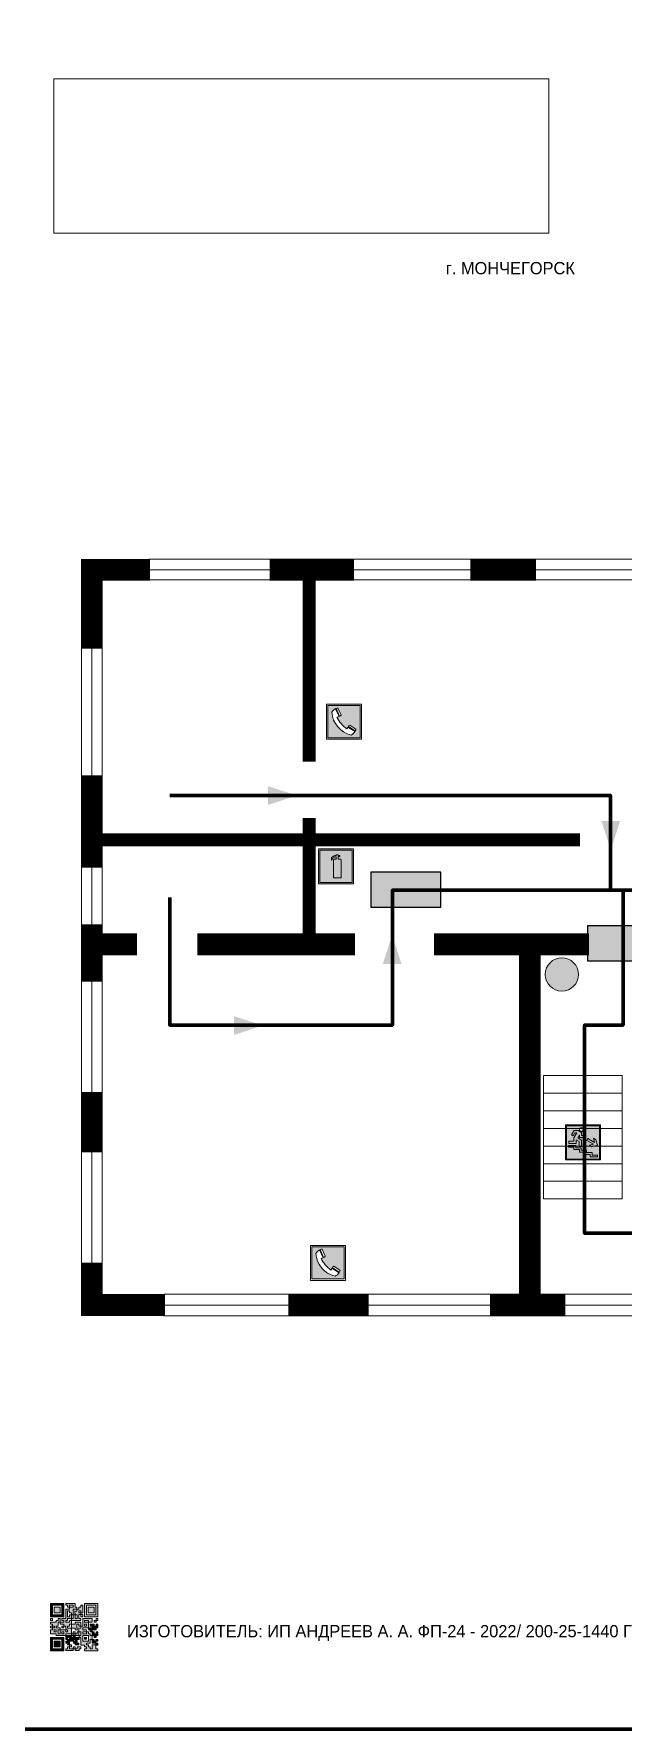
# Model space of a CAD drawing. Header units: millimetres. Extents: x 13810 to 67229, y 12374 to 21950.
# Drawn here: x 29414.8 to 29549.5, y 18689 to 19076.1 of the extents above; entities that cross this region are included whole.
import ezdxf

# ---------------------------------------------------------------- set-up
doc = ezdxf.new("R2010")
doc.units = ezdxf.units.MM
doc.layers.add('План_Штампы', color=7, linetype='Continuous')
doc.styles.add('обычный', font='arial.ttf')
picture_1 = doc.add_image_def('image1.jpg', size_in_pixel=(337, 105))

# ---------------------------------------------------------------- blocks, each defined once
blk = doc.blocks.new('QR')
at = {"lineweight": 0}
h = blk.add_hatch(color=256, dxfattribs=at)
h.dxf.hatch_style = 1
h.paths.add_polyline_path([(9241.16, 2687.38), (9242.01, 2687.38), (9242.01, 2687.83), (9241.59, 2687.83), (9241.59, 2688.68), (9239.45, 2688.68), (9239.45, 2688.25), (9239.86, 2688.25), (9239.86, 2687.83), (9240.29, 2687.83), (9240.29, 2688.25), (9241.16, 2688.25), (9241.16, 2687.83), (9240.29, 2687.83), (9240.29, 2687.38), (9239.45, 2687.38), (9239.45, 2685.22), (9238.57, 2685.22), (9238.57, 2684.8), (9239.02, 2684.8), (9239.02, 2684.37), (9238.13, 2684.37), (9238.13, 2683.92), (9239.02, 2683.92), (9239.02, 2683.5), (9239.44, 2683.5), (9239.44, 2682.64), (9239.87, 2682.64), (9239.87, 2682.18), (9239.44, 2682.18), (9239.44, 2682.64), (9238.13, 2682.64), (9238.13, 2681.76), (9237.71, 2681.76), (9237.71, 2682.64), (9238.13, 2682.64), (9238.13, 2683.07), (9237.27, 2683.07), (9237.27, 2683.51), (9237.71, 2683.51), (9237.71, 2684.37), (9238.13, 2684.37), (9238.13, 2685.22), (9237.71, 2685.22), (9237.71, 2684.8), (9237.28, 2684.8), (9237.28, 2684.38), (9235.98, 2684.38), (9235.98, 2683.92), (9236.4, 2683.92), (9236.4, 2683.49), (9236.84, 2683.49), (9236.84, 2683.07), (9236.4, 2683.07), (9236.4, 2682.64), (9235.98, 2682.64), (9235.98, 2681.76), (9237.29, 2681.76), (9237.29, 2681.33), (9239.43, 2681.33), (9239.43, 2681.76), (9240.74, 2681.76), (9240.74, 2683.05), (9239.87, 2683.05), (9239.87, 2683.5), (9240.29, 2683.5), (9240.29, 2683.91), (9240.74, 2683.91), (9240.74, 2684.81), (9240.29, 2684.81), (9240.29, 2684.79), (9240.29, 2684.37), (9239.45, 2684.37), (9239.45, 2684.8), (9239.87, 2684.8), (9239.87, 2685.21), (9240.74, 2685.21), (9240.74, 2686.1), (9240.29, 2686.1), (9240.29, 2685.64), (9239.86, 2685.64), (9239.86, 2686.95), (9240.29, 2686.95), (9240.29, 2686.52), (9240.74, 2686.52), (9240.74, 2686.1), (9241.16, 2686.1), (9241.16, 2686.53), (9241.59, 2686.53), (9241.59, 2686.1), (9242.02, 2686.1), (9242.02, 2685.21), (9241.59, 2685.21), (9241.59, 2686.1), (9241.16, 2686.1), (9241.16, 2685.21), (9240.74, 2685.21), (9240.74, 2684.81), (9242.89, 2684.81), (9242.89, 2685.22), (9242.47, 2685.22), (9242.47, 2686.11), (9242.89, 2686.11), (9242.89, 2686.52), (9242.46, 2686.52), (9242.46, 2686.95), (9242.89, 2686.95), (9242.89, 2686.52), (9243.32, 2686.52), (9243.32, 2688.26), (9242.9, 2688.26), (9242.9, 2687.83), (9242.47, 2687.83), (9242.47, 2687.38), (9242.01, 2687.38), (9242.01, 2686.94), (9241.16, 2686.94)])
h.paths.add_polyline_path([(9239.02, 2682.18), (9239.02, 2681.76), (9238.54, 2681.76), (9238.54, 2682.18)], flags=16)
h.paths.add_polyline_path([(9237.27, 2682.65), (9237.27, 2682.19), (9236.83, 2682.19), (9236.83, 2682.65)], flags=16)
h = blk.add_hatch(color=256, dxfattribs=at)
h.dxf.hatch_style = 1
h.paths.add_polyline_path([(9238.15, 2687.83), (9236.83, 2687.83), (9236.83, 2686.52), (9238.15, 2686.52)], flags=0)
h.paths.add_polyline_path([(9239.01, 2685.65), (9239.01, 2688.68), (9235.98, 2688.68), (9235.98, 2685.65)])
h.paths.add_polyline_path([(9236.41, 2686.1), (9236.41, 2688.26), (9238.56, 2688.26), (9238.56, 2686.1)], flags=16)
h.paths.add_polyline_path([(9236.83, 2686.52), (9236.83, 2687.83), (9238.15, 2687.83), (9238.15, 2686.52)], flags=0)
h = blk.add_hatch(color=256, dxfattribs=at)
h.dxf.hatch_style = 1
h.paths.add_polyline_path([(9238.15, 2686.52), (9238.15, 2687.83), (9236.83, 2687.83), (9236.83, 2686.52)])
h.paths.add_polyline_path([(9245.91, 2686.52), (9245.91, 2687.83), (9244.59, 2687.83), (9244.59, 2686.52)], flags=0)
h.paths.add_polyline_path([(9246.77, 2685.65), (9246.77, 2688.68), (9243.74, 2688.68), (9243.74, 2685.65)])
h.paths.add_polyline_path([(9244.17, 2686.1), (9244.17, 2688.26), (9246.32, 2688.26), (9246.32, 2686.1)], flags=16)
h.paths.add_polyline_path([(9244.59, 2686.52), (9244.59, 2687.83), (9245.91, 2687.83), (9245.91, 2686.52)], flags=0)
h = blk.add_hatch(color=256, dxfattribs=at)
h.dxf.hatch_style = 1
h.paths.add_polyline_path([(9240.75, 2681.76), (9240.75, 2681.35), (9241.17, 2681.35), (9241.17, 2681.76)])
h.paths.add_polyline_path([(9241.6, 2682.18), (9241.17, 2682.18), (9241.17, 2681.76), (9241.6, 2681.76)])
h.paths.add_polyline_path([(9242.47, 2681.34), (9242.47, 2682.19), (9242.02, 2682.19), (9242.02, 2681.76), (9241.6, 2681.76), (9241.6, 2681.34)])
h.paths.add_polyline_path([(9239.87, 2678.3), (9239.44, 2678.3), (9239.44, 2677.89), (9241.17, 2677.89), (9241.17, 2678.3), (9240.28, 2678.3), (9240.28, 2678.73), (9239.87, 2678.73)])
h.paths.add_polyline_path([(9240.75, 2678.73), (9240.75, 2679.19), (9240.28, 2679.19), (9240.28, 2678.73)])
h.paths.add_polyline_path([(9241.6, 2678.73), (9241.17, 2678.73), (9241.17, 2678.3), (9241.6, 2678.3)])
h.paths.add_polyline_path([(9242.02, 2678.3), (9241.6, 2678.3), (9241.6, 2677.89), (9242.48, 2677.89), (9242.48, 2678.31), (9242.9, 2678.31), (9242.9, 2678.73), (9242.02, 2678.73)])
h.paths.add_polyline_path([(9246.36, 2684.37), (9246.36, 2684.79), (9245.93, 2684.79), (9245.93, 2684.37)])
h.paths.add_polyline_path([(9246.78, 2685.2), (9246.36, 2685.2), (9246.36, 2684.79), (9246.78, 2684.79)])
h.paths.add_polyline_path([(9245.91, 2687.83), (9244.59, 2687.83), (9244.59, 2686.52), (9245.91, 2686.52)])
h = blk.add_hatch(color=256, dxfattribs=at)
h.dxf.hatch_style = 1
h.paths.add_polyline_path([(9243.32, 2686.11), (9242.89, 2686.11), (9242.89, 2685.64), (9243.32, 2685.64)])
h.paths.add_polyline_path([(9239.02, 2683.07), (9239.02, 2683.5), (9238.56, 2683.5), (9238.56, 2683.07)])
h.paths.add_polyline_path([(9236.4, 2684.8), (9236.4, 2685.22), (9235.98, 2685.22), (9235.98, 2684.8)])
h.paths.add_polyline_path([(9236.4, 2683.07), (9236.4, 2683.49), (9235.98, 2683.49), (9235.98, 2683.07)])
h = blk.add_hatch(color=256, dxfattribs=at)
h.dxf.hatch_style = 1
h.paths.add_polyline_path([(9243.32, 2682.64), (9243.32, 2683.07), (9244.62, 2683.07), (9244.62, 2684.37), (9243.74, 2684.37), (9243.74, 2684.8), (9244.62, 2684.8), (9244.62, 2684.37), (9245.48, 2684.37), (9245.48, 2685.22), (9243.32, 2685.22), (9243.32, 2683.5), (9242.89, 2683.5), (9242.89, 2683.06), (9242.01, 2683.06), (9242.01, 2683.91), (9242.47, 2683.91), (9242.47, 2683.5), (9242.89, 2683.5), (9242.89, 2684.38), (9241.59, 2684.38), (9241.59, 2683.91), (9240.74, 2683.91), (9240.74, 2683.05), (9241.59, 2683.05), (9241.59, 2682.64), (9242.47, 2682.64), (9242.47, 2682.19), (9242.91, 2682.19), (9242.91, 2681.34), (9242.48, 2681.34), (9242.48, 2680.91), (9242.91, 2680.91), (9242.91, 2679.17), (9243.75, 2679.17), (9243.75, 2678.73), (9244.2, 2678.73), (9244.2, 2678.3), (9243.75, 2678.3), (9243.75, 2677.88), (9246.78, 2677.88), (9246.78, 2678.3), (9246.35, 2678.3), (9246.35, 2679.19), (9245.48, 2679.19), (9245.48, 2678.31), (9245.05, 2678.31), (9245.05, 2678.73), (9244.62, 2678.73), (9244.62, 2679.19), (9244.2, 2679.19), (9244.2, 2679.61), (9245.05, 2679.61), (9245.05, 2680.46), (9245.48, 2680.46), (9245.48, 2681.34), (9245.04, 2681.34), (9245.04, 2681.76), (9244.63, 2681.76), (9244.63, 2682.19), (9244.21, 2682.19), (9244.21, 2681.76), (9243.32, 2681.76), (9243.32, 2682.19), (9244.21, 2682.19), (9244.21, 2682.64)])
h.paths.add_polyline_path([(9243.75, 2683.49), (9243.75, 2683.92), (9244.21, 2683.92), (9244.21, 2683.49)], flags=16)
h.paths.add_polyline_path([(9243.32, 2681.34), (9244.63, 2681.34), (9244.63, 2680.04), (9243.32, 2680.04)], flags=16)
h.paths.add_polyline_path([(9243.76, 2680.89), (9244.18, 2680.89), (9244.18, 2680.48), (9243.76, 2680.48)], flags=0)
h = blk.add_hatch(color=256, dxfattribs=at)
h.dxf.hatch_style = 1
h.paths.add_polyline_path([(9246.36, 2683.07), (9246.78, 2683.07), (9246.78, 2683.92), (9246.36, 2683.92), (9246.36, 2683.49), (9245.92, 2683.49), (9245.92, 2683.92), (9245.06, 2683.92), (9245.06, 2683.49), (9245.48, 2683.49), (9245.48, 2683.07), (9244.62, 2683.07), (9244.62, 2682.65), (9245.05, 2682.65), (9245.05, 2682.18), (9245.48, 2682.18), (9245.48, 2682.65), (9246.36, 2682.65)])
h.paths.add_polyline_path([(9246.78, 2682.18), (9246.36, 2682.18), (9246.36, 2681.75), (9245.92, 2681.75), (9245.92, 2682.18), (9245.48, 2682.18), (9245.48, 2681.34), (9245.48, 2681.34), (9245.94, 2681.34), (9245.94, 2680.91), (9246.36, 2680.91), (9246.36, 2681.34), (9246.78, 2681.34)])
h = blk.add_hatch(color=256, dxfattribs=at)
h.dxf.hatch_style = 1
h.paths.add_polyline_path([(9235.98, 2680.9), (9235.98, 2677.86), (9239.02, 2677.86), (9239.02, 2680.9)])
h.paths.add_polyline_path([(9238.57, 2680.48), (9238.57, 2678.32), (9236.41, 2678.32), (9236.41, 2680.48)], flags=16)
h.paths.add_polyline_path([(9238.15, 2680.05), (9238.15, 2678.74), (9236.83, 2678.74), (9236.83, 2680.05)], flags=0)
h = blk.add_hatch(color=256, dxfattribs=at)
h.dxf.hatch_style = 1
h.paths.add_polyline_path([(9238.15, 2680.05), (9236.83, 2680.05), (9236.83, 2678.74), (9238.15, 2678.74)])
h = blk.add_hatch(color=256, dxfattribs=at)
h.dxf.hatch_style = 1
h.paths.add_polyline_path([(9242.02, 2680.46), (9242.48, 2680.46), (9242.48, 2680.91), (9241.58, 2680.91), (9241.58, 2681.35), (9241.17, 2681.35), (9241.17, 2680.91), (9240.75, 2680.91), (9240.75, 2681.33), (9239.43, 2681.33), (9239.43, 2680.46), (9239.86, 2680.46), (9239.86, 2680.92), (9240.3, 2680.92), (9240.3, 2680.46), (9239.86, 2680.46), (9239.86, 2680.04), (9239.44, 2680.04), (9239.44, 2679.62), (9239.86, 2679.62), (9239.86, 2679.19), (9240.29, 2679.19), (9240.29, 2680.03), (9241.18, 2680.03), (9241.18, 2680.47), (9241.6, 2680.47), (9241.6, 2680.03), (9241.18, 2680.03), (9241.18, 2679.61), (9241.6, 2679.61), (9241.6, 2679.19), (9242.47, 2679.19), (9242.47, 2679.6), (9242.02, 2679.6)])
h = blk.add_hatch(color=256, dxfattribs=at)
h.dxf.hatch_style = 1
h.paths.add_polyline_path([(9244.18, 2680.48), (9244.18, 2680.89), (9243.76, 2680.89), (9243.76, 2680.48)])
h = blk.add_hatch(color=256, dxfattribs=at)
h.dxf.hatch_style = 1
h.paths.add_polyline_path([(9245.93, 2680.04), (9245.93, 2680.46), (9245.48, 2680.46), (9245.48, 2679.62), (9246.35, 2679.62), (9246.35, 2680.04)])
h.paths.add_polyline_path([(9246.78, 2680.04), (9246.78, 2680.46), (9246.35, 2680.46), (9246.35, 2680.04)])
h.paths.add_polyline_path([(9246.78, 2679.18), (9246.78, 2679.62), (9246.35, 2679.62), (9246.35, 2679.18)])
for points in [[(9237.71, 2685.22), (9238.13, 2685.22), (9238.13, 2684.37), (9237.71, 2684.37), (9237.71, 2683.51), (9237.27, 2683.51), (9237.27, 2683.07), (9238.13, 2683.07), (9238.13, 2682.64), (9237.71, 2682.64), (9237.71, 2681.76), (9238.13, 2681.76), (9238.13, 2682.64), (9239.44, 2682.64), (9239.44, 2683.5), (9239.02, 2683.5), (9239.02, 2683.07), (9238.56, 2683.07), (9238.56, 2683.5), (9239.02, 2683.5), (9239.02, 2683.92), (9238.13, 2683.92), (9238.13, 2684.37), (9239.02, 2684.37), (9239.02, 2684.8), (9238.57, 2684.8), (9238.57, 2685.22), (9239.45, 2685.22), (9239.45, 2687.38), (9240.29, 2687.38), (9240.29, 2687.83), (9239.86, 2687.83), (9239.86, 2688.25), (9239.45, 2688.25), (9239.45, 2688.68), (9241.59, 2688.68), (9241.59, 2687.83), (9242.01, 2687.83), (9242.01, 2687.38), (9242.47, 2687.38), (9242.47, 2687.83), (9242.9, 2687.83), (9242.9, 2688.26), (9243.32, 2688.26), (9243.32, 2686.52), (9242.89, 2686.52), (9242.89, 2686.11), (9243.32, 2686.11), (9243.32, 2685.64), (9242.89, 2685.64), (9242.89, 2686.11), (9242.47, 2686.11), (9242.47, 2685.22), (9242.89, 2685.22), (9242.89, 2684.81), (9240.74, 2684.81), (9240.74, 2683.91), (9241.59, 2683.91), (9241.59, 2684.38), (9242.89, 2684.38), (9242.89, 2683.5), (9242.47, 2683.5), (9242.47, 2683.91), (9242.01, 2683.91), (9242.01, 2683.06), (9242.89, 2683.06), (9242.89, 2683.5), (9243.32, 2683.5), (9243.32, 2685.22), (9245.48, 2685.22), (9245.48, 2684.37), (9244.62, 2684.37), (9244.62, 2683.07), (9245.48, 2683.07), (9245.48, 2683.49), (9245.06, 2683.49), (9245.06, 2683.92), (9245.92, 2683.92), (9245.92, 2683.49), (9246.36, 2683.49), (9246.36, 2683.92), (9246.78, 2683.92), (9246.78, 2683.07), (9246.36, 2683.07), (9246.36, 2682.65), (9245.48, 2682.65), (9245.48, 2682.18), (9245.92, 2682.18), (9245.92, 2681.75), (9246.36, 2681.75), (9246.36, 2682.18), (9246.78, 2682.18), (9246.78, 2681.34), (9246.36, 2681.34), (9246.36, 2680.91), (9245.94, 2680.91), (9245.94, 2681.34), (9245.48, 2681.34), (9245.48, 2680.46), (9245.93, 2680.46), (9245.93, 2680.04), (9246.35, 2680.04), (9246.35, 2680.46), (9246.78, 2680.46), (9246.78, 2680.04), (9246.78, 2680.04), (9246.35, 2680.04), (9246.35, 2679.62), (9246.78, 2679.62), (9246.78, 2679.18), (9246.35, 2679.18), (9246.35, 2678.3), (9246.78, 2678.3), (9246.78, 2677.88), (9243.75, 2677.88), (9243.75, 2678.3), (9244.2, 2678.3), (9244.2, 2678.73), (9243.75, 2678.73), (9243.75, 2679.17), (9242.91, 2679.17), (9242.91, 2680.91), (9242.48, 2680.91), (9242.48, 2680.46), (9242.02, 2680.46), (9242.02, 2679.6), (9242.47, 2679.6), (9242.47, 2679.19), (9241.6, 2679.19), (9241.6, 2679.61), (9241.18, 2679.61), (9241.18, 2680.03), (9240.29, 2680.03), (9240.29, 2679.19), (9240.75, 2679.19), (9240.75, 2678.73), (9240.28, 2678.73), (9240.28, 2678.3), (9241.17, 2678.3), (9241.17, 2678.73), (9241.6, 2678.73), (9241.6, 2678.3), (9242.02, 2678.3), (9242.02, 2678.73), (9242.9, 2678.73), (9242.9, 2678.31), (9242.48, 2678.31), (9242.48, 2677.89), (9241.6, 2677.89), (9241.6, 2678.3), (9241.17, 2678.3), (9241.17, 2677.89), (9239.44, 2677.89), (9239.44, 2678.3), (9239.87, 2678.3), (9239.87, 2678.73), (9240.28, 2678.73), (9240.28, 2679.19), (9240.29, 2679.19), (9239.86, 2679.19), (9239.86, 2679.62), (9239.44, 2679.62), (9239.44, 2680.04), (9239.86, 2680.04), (9239.86, 2680.46), (9239.43, 2680.46), (9239.43, 2681.33), (9237.29, 2681.33), (9237.29, 2681.76), (9235.98, 2681.76), (9235.98, 2682.64), (9236.4, 2682.64), (9236.4, 2683.07), (9235.98, 2683.07), (9235.98, 2683.49), (9236.4, 2683.49), (9236.4, 2683.92), (9235.98, 2683.92), (9235.98, 2684.38), (9237.28, 2684.38), (9237.28, 2684.8), (9237.71, 2684.8), (9237.71, 2685.22), (9237.92, 2685.22)], [(9240.74, 2686.1), (9240.74, 2686.52), (9240.29, 2686.52), (9240.29, 2686.95), (9239.86, 2686.95), (9239.86, 2685.64), (9240.29, 2685.64), (9240.29, 2686.1), (9240.74, 2686.1), (9240.74, 2686.52)], [(9240.74, 2683.05), (9240.74, 2681.76), (9239.43, 2681.76), (9239.43, 2681.33), (9240.75, 2681.33), (9240.75, 2681.35), (9240.75, 2680.91), (9241.17, 2680.91), (9241.17, 2681.35), (9241.58, 2681.35), (9241.58, 2680.91), (9242.48, 2680.91), (9242.48, 2681.34), (9242.91, 2681.34), (9242.91, 2682.19), (9242.47, 2682.19), (9242.47, 2682.64), (9241.59, 2682.64), (9241.59, 2683.05), (9240.74, 2683.05)], [(9240.74, 2685.21), (9239.87, 2685.21), (9239.87, 2684.8), (9239.45, 2684.8), (9239.45, 2684.37), (9240.29, 2684.37), (9240.29, 2684.79), (9240.29, 2684.81), (9240.74, 2684.81), (9240.74, 2685.21), (9239.87, 2685.21)], [(9240.74, 2683.91), (9240.29, 2683.91), (9240.29, 2683.5), (9239.87, 2683.5), (9239.87, 2683.05), (9240.74, 2683.05), (9240.74, 2683.91)], [(9244.62, 2683.07), (9243.32, 2683.07), (9243.32, 2682.64), (9244.21, 2682.64), (9244.21, 2682.19), (9243.32, 2682.19), (9243.32, 2681.76), (9244.21, 2681.76), (9244.21, 2682.19), (9244.63, 2682.19), (9244.63, 2681.76), (9245.04, 2681.76), (9245.04, 2681.34), (9245.48, 2681.34)], [(9244.62, 2684.37), (9244.62, 2684.8), (9243.74, 2684.8), (9243.74, 2684.37), (9244.62, 2684.37)], [(9245.48, 2682.18), (9245.05, 2682.18), (9245.05, 2682.65), (9244.62, 2682.65), (9244.62, 2683.07)], [(9239.86, 2680.46), (9239.86, 2680.92), (9240.3, 2680.92), (9240.3, 2680.46), (9239.86, 2680.46)], [(9241.6, 2681.76), (9242.02, 2681.76), (9242.02, 2682.19), (9242.47, 2682.19), (9242.47, 2681.34), (9241.6, 2681.34), (9241.6, 2681.76)], [(9245.48, 2680.46), (9245.05, 2680.46), (9245.05, 2679.61), (9244.2, 2679.61), (9244.2, 2679.19), (9244.62, 2679.19), (9244.62, 2678.73), (9245.05, 2678.73), (9245.05, 2678.31), (9245.48, 2678.31), (9245.48, 2679.19), (9246.35, 2679.19), (9246.35, 2679.07)], [(9245.48, 2682.18), (9245.48, 2681.34)], [(9246.35, 2679.62), (9245.48, 2679.62), (9245.48, 2680.46)], [(9245.48, 2680.46), (9245.48, 2679.62), (9246.35, 2679.62), (9246.35, 2680.04), (9245.93, 2680.04), (9245.93, 2680.46), (9245.48, 2680.46), (9245.48, 2679.62)], [(9246.35, 2679.62), (9246.35, 2679.18)]]:
    blk.add_lwpolyline(points, dxfattribs=at)
for points in [[(9235.98, 2685.65), (9239.01, 2685.65), (9239.01, 2688.68), (9235.98, 2688.68)], [(9236.41, 2688.26), (9238.56, 2688.26), (9238.56, 2686.1), (9236.41, 2686.1)], [(9236.83, 2687.83), (9238.15, 2687.83), (9238.15, 2686.52), (9236.83, 2686.52)], [(9240.29, 2687.83), (9241.16, 2687.83), (9241.16, 2688.25), (9240.29, 2688.25)], [(9240.29, 2688.25), (9241.16, 2688.25), (9241.16, 2687.83), (9240.29, 2687.83)], [(9242.01, 2687.38), (9241.16, 2687.38), (9241.16, 2686.94), (9242.01, 2686.94)], [(9241.16, 2687.38), (9242.01, 2687.38), (9242.01, 2686.94), (9241.16, 2686.94)], [(9241.16, 2686.53), (9241.59, 2686.53), (9241.59, 2686.1), (9241.16, 2686.1)], [(9242.89, 2686.52), (9242.46, 2686.52), (9242.46, 2686.95), (9242.89, 2686.95)], [(9243.74, 2685.65), (9246.77, 2685.65), (9246.77, 2688.68), (9243.74, 2688.68)], [(9244.17, 2688.26), (9246.32, 2688.26), (9246.32, 2686.1), (9244.17, 2686.1)], [(9244.59, 2687.83), (9245.91, 2687.83), (9245.91, 2686.52), (9244.59, 2686.52)], [(9235.98, 2684.8), (9236.4, 2684.8), (9236.4, 2685.22), (9235.98, 2685.22)], [(9236.4, 2683.07), (9236.84, 2683.07), (9236.84, 2683.49), (9236.4, 2683.49)], [(9236.83, 2682.19), (9237.27, 2682.19), (9237.27, 2682.65), (9236.83, 2682.65)], [(9239.44, 2682.64), (9239.87, 2682.64), (9239.87, 2682.18), (9239.44, 2682.18)], [(9241.16, 2686.1), (9240.74, 2686.1), (9240.74, 2685.21), (9241.16, 2685.21)], [(9241.59, 2686.1), (9242.02, 2686.1), (9242.02, 2685.21), (9241.59, 2685.21)], [(9243.75, 2683.92), (9244.21, 2683.92), (9244.21, 2683.49), (9243.75, 2683.49)], [(9245.93, 2684.79), (9246.36, 2684.79), (9246.36, 2684.37), (9245.93, 2684.37)], [(9246.36, 2685.2), (9246.78, 2685.2), (9246.78, 2684.79), (9246.36, 2684.79)], [(9235.98, 2677.86), (9239.02, 2677.86), (9239.02, 2680.9), (9235.98, 2680.9)], [(9236.41, 2680.48), (9238.57, 2680.48), (9238.57, 2678.32), (9236.41, 2678.32)], [(9236.83, 2680.05), (9238.15, 2680.05), (9238.15, 2678.74), (9236.83, 2678.74)], [(9238.54, 2682.18), (9239.02, 2682.18), (9239.02, 2681.76), (9238.54, 2681.76)], [(9240.75, 2681.76), (9241.17, 2681.76), (9241.17, 2681.35), (9240.75, 2681.35)], [(9241.17, 2682.18), (9241.6, 2682.18), (9241.6, 2681.76), (9241.17, 2681.76)], [(9241.18, 2680.03), (9241.6, 2680.03), (9241.6, 2680.47), (9241.18, 2680.47)], [(9243.32, 2680.04), (9244.63, 2680.04), (9244.63, 2681.34), (9243.32, 2681.34)], [(9243.76, 2680.89), (9244.18, 2680.89), (9244.18, 2680.48), (9243.76, 2680.48)]]:
    blk.add_lwpolyline(points, close=True, dxfattribs=at)
blk = doc.blocks.new('A$C32E8229D')
at = {"true_color": 0xffffff}
blk.add_hatch(color=7, dxfattribs=at).paths.add_polyline_path([(0, 0), (0, -8), (16, -8), (16, 0)])
h = blk.add_hatch(color=126)
h.paths.add_polyline_path([(0.2, -0.2), (15.8, -0.2), (15.8, -7.8), (0.2, -7.8)])
h.paths.add_polyline_path([(13.49, -2.05), (12.08, -2.05), (11.37, -2.63, 0.162397), (11.29, -2.84), (11.29, -3.63), (10.35, -3.63), (10.35, -4.05), (11.68, -4.05), (11.68, -3.48), (12.26, -4.28), (11.29, -5.1), (11.29, -6.78), (11.85, -6.78), (11.85, -5.44), (12.8, -4.64), (12.8, -5.94), (14.46, -5.94), (14.46, -5.39), (13.45, -5.39), (13.45, -3.97), (12.46, -2.59), (13.15, -2.59), (13.69, -3.34), (14.18, -3)], flags=16)
h.paths.add_polyline_path([(10.74, -1.82, 1), (11.8, -1.82, 1)], flags=16)
h.paths.add_polyline_path([(9.39, -3.59), (5.99, -3.59), (6.56, -3.03), (5.91, -3.03), (5.1, -3.83), (5.91, -4.64), (6.56, -4.64), (5.99, -4.09), (9.39, -4.09)], flags=16)
h.paths.add_polyline_path([(4.29, -1.08), (1.72, -1.08), (1.72, -6.6), (4.29, -6.6)], flags=16)
at = {"color": 126}
blk.add_lwpolyline([(16, -8), (0, -8), (0, 0), (16, 0)], close=True, dxfattribs=at)
blk = doc.blocks.new('вниз')
at = {"lineweight": 0, "true_color": 0xffffff}
h = blk.add_hatch(color=7, dxfattribs=at)
h.dxf.hatch_style = 1
h.paths.add_polyline_path([(40994.51, -4472.22), (40986.51, -4472.22), (40986.51, -4480.22), (40994.51, -4480.22)])
h.paths.add_polyline_path([(40994.31, -4472.42), (40994.31, -4480.01), (40986.71, -4480.01), (40986.71, -4472.42)], flags=16)
h.paths.add_polyline_path([(40988.43, -4473.53), (40989.43, -4473.53), (40990.19, -4473.96), (40990.19, -4474.6), (40991, -4474.6), (40991, -4475.06), (40989.73, -4475.06), (40989.73, -4474.46), (40989.3, -4475.18), (40990.17, -4475.7), (40990.17, -4477.11), (40989.63, -4477.11), (40989.63, -4476.01), (40988.94, -4475.59), (40988.94, -4476.46), (40988.94, -4476.46), (40987.47, -4476.46), (40987.26, -4476.46), (40987.26, -4475.92), (40988.4, -4475.92), (40988.4, -4475.2), (40989.1, -4473.99), (40988.66, -4473.99), (40988.24, -4474.7), (40987.86, -4474.47), (40988.41, -4473.56)], flags=0)
h.paths.add_polyline_path([(40990.55, -4473.29, -1), (40989.69, -4473.29, -1)], flags=0)
h.paths.add_polyline_path([(40988.85, -4476.89), (40988.85, -4477.43), (40990.1, -4477.43), (40990.1, -4477.99), (40991.34, -4477.99), (40991.34, -4478.54), (40992.59, -4478.54), (40992.59, -4479.09), (40993.83, -4479.09), (40993.83, -4479.52), (40992.17, -4479.52), (40992.17, -4478.97), (40990.91, -4478.97), (40990.91, -4478.41), (40989.68, -4478.41), (40989.68, -4477.86), (40988.43, -4477.86), (40988.43, -4477.31), (40987.6, -4477.31), (40987.18, -4477.31), (40987.18, -4476.89)], flags=0)
h.paths.add_polyline_path([(40991.61, -4475.33), (40993.12, -4476.2), (40992.9, -4475.27), (40993.48, -4475.6), (40993.83, -4476.88), (40992.56, -4477.22), (40991.97, -4476.88), (40992.9, -4476.61), (40991.38, -4475.74), (40991.58, -4475.39)], flags=0)
h.paths.add_polyline_path([(40990.19, -4473.96), (40989.43, -4473.53), (40988.43, -4473.53), (40988.41, -4473.56), (40987.86, -4474.47), (40988.24, -4474.7), (40988.66, -4473.99), (40989.1, -4473.99), (40988.4, -4475.2), (40988.4, -4475.92), (40987.26, -4475.92), (40987.26, -4476.46), (40987.47, -4476.46), (40988.94, -4476.46), (40988.94, -4476.27), (40988.94, -4475.59), (40989.63, -4476.01), (40989.63, -4477.11), (40990.17, -4477.11), (40990.17, -4475.7), (40989.3, -4475.18), (40989.73, -4474.46), (40989.73, -4475.06), (40991, -4475.06), (40991, -4474.6), (40990.19, -4474.6)], flags=0)
h.paths.add_polyline_path([(40990.55, -4473.29, 1), (40989.69, -4473.29, 1)], flags=0)
h.paths.add_polyline_path([(40991.61, -4475.33), (40991.58, -4475.39), (40991.38, -4475.74), (40992.9, -4476.61), (40991.97, -4476.88), (40992.56, -4477.22), (40993.83, -4476.88), (40993.48, -4475.6), (40992.9, -4475.27), (40993.12, -4476.2)], flags=0)
h.paths.add_polyline_path([(40990.1, -4477.43), (40988.85, -4477.43), (40988.85, -4476.89), (40987.18, -4476.89), (40987.18, -4477.31), (40987.6, -4477.31), (40988.43, -4477.31), (40988.43, -4477.86), (40989.68, -4477.86), (40989.68, -4478.41), (40990.91, -4478.41), (40990.91, -4478.97), (40992.17, -4478.97), (40992.17, -4479.52), (40993.83, -4479.52), (40993.83, -4479.09), (40992.59, -4479.09), (40992.59, -4478.54), (40991.34, -4478.54), (40991.34, -4477.99), (40990.1, -4477.99)], flags=0)
at = {"lineweight": 0}
h = blk.add_hatch(color=126, dxfattribs=at)
h.dxf.hatch_style = 1
h.paths.add_polyline_path([(40994.31, -4472.42), (40986.71, -4472.42), (40986.71, -4480.01), (40994.31, -4480.01)])
h.paths.add_polyline_path([(40988.43, -4473.53), (40989.43, -4473.53), (40990.19, -4473.96), (40990.19, -4474.6), (40991, -4474.6), (40991, -4475.06), (40989.73, -4475.06), (40989.73, -4474.46), (40989.3, -4475.18), (40990.17, -4475.7), (40990.17, -4477.11), (40989.63, -4477.11), (40989.63, -4476.01), (40988.94, -4475.59), (40988.94, -4476.46), (40988.94, -4476.46), (40987.47, -4476.46), (40987.26, -4476.46), (40987.26, -4475.92), (40988.4, -4475.92), (40988.4, -4475.2), (40989.1, -4473.99), (40988.66, -4473.99), (40988.24, -4474.7), (40987.86, -4474.47), (40988.41, -4473.56)], flags=16)
h.paths.add_polyline_path([(40990.55, -4473.29, -1), (40989.69, -4473.29, -1)], flags=16)
h.paths.add_polyline_path([(40988.85, -4476.89), (40988.85, -4477.43), (40990.1, -4477.43), (40990.1, -4477.99), (40991.34, -4477.99), (40991.34, -4478.54), (40992.59, -4478.54), (40992.59, -4479.09), (40993.83, -4479.09), (40993.83, -4479.52), (40992.17, -4479.52), (40992.17, -4478.97), (40990.91, -4478.97), (40990.91, -4478.41), (40989.68, -4478.41), (40989.68, -4477.86), (40988.43, -4477.86), (40988.43, -4477.31), (40987.6, -4477.31), (40987.18, -4477.31), (40987.18, -4476.89)], flags=16)
h.paths.add_polyline_path([(40991.61, -4475.33), (40993.12, -4476.2), (40992.9, -4475.27), (40993.48, -4475.6), (40993.83, -4476.88), (40992.56, -4477.22), (40991.97, -4476.88), (40992.9, -4476.61), (40991.38, -4475.74), (40991.58, -4475.39)], flags=16)
at = {"lineweight": 0, "true_color": 0xffffff}
h = blk.add_hatch(color=7, dxfattribs=at)
h.dxf.hatch_style = 1
h.paths.add_polyline_path([(40989.73, -4474.46), (40989.73, -4475.06), (40991, -4475.06), (40991, -4474.6), (40990.19, -4474.6), (40990.19, -4473.96), (40989.43, -4473.53), (40988.43, -4473.53), (40988.41, -4473.56), (40987.86, -4474.47), (40988.24, -4474.7), (40988.66, -4473.99), (40989.1, -4473.99), (40988.4, -4475.2), (40988.4, -4475.92), (40987.26, -4475.92), (40987.26, -4476.46), (40987.47, -4476.46), (40988.94, -4476.46), (40988.94, -4475.59), (40989.63, -4476.01), (40989.63, -4477.11), (40990.17, -4477.11), (40990.17, -4475.7), (40989.3, -4475.18)])
h.paths.add_polyline_path([(40989.69, -4473.29, 1), (40990.55, -4473.29, 1)])
h.paths.add_polyline_path([(40991.61, -4475.33), (40991.58, -4475.39), (40991.38, -4475.74), (40992.9, -4476.61), (40991.97, -4476.88), (40992.56, -4477.22), (40993.83, -4476.88), (40993.48, -4475.6), (40992.9, -4475.27), (40993.12, -4476.2)])
h.paths.add_polyline_path([(40990.1, -4477.43), (40988.85, -4477.43), (40988.85, -4476.89), (40987.18, -4476.89), (40987.18, -4477.31), (40987.6, -4477.31), (40988.43, -4477.31), (40988.43, -4477.86), (40989.68, -4477.86), (40989.68, -4478.41), (40990.91, -4478.41), (40990.91, -4478.97), (40992.17, -4478.97), (40992.17, -4479.52), (40993.83, -4479.52), (40993.83, -4479.09), (40992.59, -4479.09), (40992.59, -4478.54), (40991.34, -4478.54), (40991.34, -4477.99), (40990.1, -4477.99)])
at = {"color": 126, "lineweight": 0}
for points in [[(40986.51, -4472.22), (40994.51, -4472.22), (40994.51, -4480.22), (40986.51, -4480.22)], [(40986.71, -4472.42), (40994.31, -4472.42), (40994.31, -4480.01), (40986.71, -4480.01)]]:
    blk.add_lwpolyline(points, close=True, dxfattribs=at)
for points in [[(40987.47, -4476.46), (40987.26, -4476.46), (40987.26, -4475.92), (40988.4, -4475.92), (40988.4, -4475.2), (40989.1, -4473.99), (40988.66, -4473.99), (40988.24, -4474.7), (40987.86, -4474.47), (40988.41, -4473.56), (40988.43, -4473.53), (40989.43, -4473.53), (40990.19, -4473.96), (40990.19, -4474.6), (40991, -4474.6), (40991, -4475.06), (40989.73, -4475.06), (40989.73, -4474.46), (40989.3, -4475.18), (40990.17, -4475.7), (40990.17, -4477.11), (40989.63, -4477.11), (40989.63, -4476.01), (40988.94, -4475.59), (40988.94, -4476.46)], [(40987.6, -4477.31), (40987.18, -4477.31), (40987.18, -4476.89), (40988.85, -4476.89), (40988.85, -4477.43), (40990.1, -4477.43), (40990.1, -4477.99), (40991.34, -4477.99), (40991.34, -4478.54), (40992.59, -4478.54), (40992.59, -4479.09), (40993.83, -4479.09), (40993.83, -4479.52), (40992.17, -4479.52), (40992.17, -4478.97), (40990.91, -4478.97), (40990.91, -4478.41), (40989.68, -4478.41), (40989.68, -4477.86), (40988.43, -4477.86), (40988.43, -4477.31), (40987.6, -4477.31)], [(40987.47, -4476.46), (40988.94, -4476.46), (40988.94, -4476.27)], [(40991.58, -4475.39), (40991.38, -4475.74), (40992.9, -4476.61), (40991.97, -4476.88), (40992.56, -4477.22), (40993.83, -4476.88), (40993.48, -4475.6), (40992.9, -4475.27), (40993.12, -4476.2), (40991.61, -4475.33), (40991.58, -4475.39)]]:
    blk.add_lwpolyline(points, dxfattribs=at)
blk.add_circle((40990.12, -4473.29), 0.432, dxfattribs=at)
blk = doc.blocks.new('A$C7B8C2D5B')
at = {"lineweight": 0}
h = blk.add_hatch(color=5, dxfattribs=at)
h.dxf.hatch_style = 1
h.paths.add_polyline_path([(1.4, -3.02, 1), (-2.11, -3.02, 1)])
at = {"color": 5, "lineweight": 0}
blk.add_circle((-0.36, -3.02), 1.75, dxfattribs=at)
blk = doc.blocks.new('A$C7B4425F7')
at = {"true_color": 0xffffff}
blk.add_hatch(color=7, dxfattribs=at).paths.add_polyline_path([(0, 0), (-16, 0), (-16, -8), (0, -8)])
h = blk.add_hatch(color=126)
h.paths.add_polyline_path([(-0.2, -0.2), (-15.8, -0.2), (-15.8, -7.8), (-0.2, -7.8)])
h.paths.add_polyline_path([(-11.76, -2.03), (-11.76, -3.66), (-11.17, -3.66, -0.568275), (-11.17, -6.18), (-12.58, -6.18), (-12.58, -2.03)], flags=16)
h.paths.add_polyline_path([(-13.33, -4.12, -0.495768), (-13.59, -6.18), (-15.03, -6.18), (-15.03, -2.03), (-13.59, -2.03, -0.487973)], flags=16)
h.paths.add_polyline_path([(-10.25, -2.03), (-9.48, -2.03), (-9.48, -6.18), (-10.25, -6.18)], flags=16)
h.paths.add_polyline_path([(-13.84, -3.69), (-14.24, -3.69), (-14.24, -3.03), (-13.9, -3.03, -0.692621)], flags=0)
h.paths.add_polyline_path([(-9.15, -2.03), (-8.4, -2.03), (-8.04, -3.07), (-7.68, -2.03), (-6.93, -2.03), (-7.64, -4.1), (-6.93, -6.18), (-7.68, -6.18), (-8.04, -5.14), (-8.4, -6.18), (-9.15, -6.18), (-8.44, -4.1)], flags=16)
h.paths.add_polyline_path([(-11.76, -4.46), (-11.42, -4.46, -0.692621), (-11.36, -5.12), (-11.76, -5.12)], flags=0)
h.paths.add_polyline_path([(-13.9, -5.2), (-14.24, -5.2), (-14.24, -4.55), (-13.84, -4.55, -0.708038)], flags=0)
edge = h.paths.add_edge_path(flags=16)
edge.add_ellipse((-5.51, -4.08), major_axis=(0, 2.05), ratio=0.586184, start_angle=0, end_angle=360)
edge = h.paths.add_edge_path(flags=0)
edge.add_ellipse((-5.51, -4.08), major_axis=(0, 1.14), ratio=0.454828, start_angle=0, end_angle=360)
h.paths.add_polyline_path([(-4.13, -4.96, 0.377264), (-3.48, -4.52, 0.0555), (-3.16, -2.03), (-1.66, -2.03), (-1.66, -4.96), (-0.96, -4.96), (-0.96, -7.01), (-1.75, -7.01), (-1.75, -6.18), (-3.3, -6.18), (-3.3, -7.02), (-4.13, -7.02)], flags=16)
h.paths.add_polyline_path([(-2.73, -2.91), (-2.28, -2.91), (-2.28, -4.96), (-3.05, -4.96, 0.079136)], flags=0)
at = {"color": 126}
blk.add_lwpolyline([(-16, -8), (0, -8), (0, 0), (-16, 0)], close=True, dxfattribs=at)
blk = doc.blocks.new('A$C456E1F9C')
at = {"lineweight": 5}
h = blk.add_hatch(color=242, dxfattribs=at)
h.paths.add_polyline_path([(0.51, -1.47), (0.51, -13.26), (12.29, -13.26), (12.29, -1.47)])
h.paths.add_polyline_path([(5.42, -4.95, -0.254479), (4.78, -5.4), (3.52, -2.53, -0.209735), (4.23, -2.4)], flags=16)
h.paths.add_polyline_path([(8.53, -8.6), (10.87, -10.17), (10.54, -10.76), (8.03, -9.13, -0.192251)], flags=16)
h.paths.add_polyline_path([(4.61, -5.49, 0.005518), (3.87, -5.72, 0.128647), (7.49, -10.01, 0.00809), (7.83, -9.33), (10.47, -10.97, -0.16736), (8.99, -12.25, -0.327862), (1.95, -3.95, -0.166952), (3.36, -2.62)], flags=16)
at = {"color": 242, "lineweight": 5}
for p, q in [((0, -13.77), (0, -0.97)), ((12.8, -0.97), (0, -0.97)), ((4.61, -5.49), (3.36, -2.62)), ((3.52, -2.53), (4.78, -5.4)), ((4.23, -2.4), (5.42, -4.95)), ((12.8, -13.77), (12.8, -0.97)), ((7.83, -9.33), (10.47, -10.97)), ((8.03, -9.13), (10.54, -10.76)), ((10.81, -10.12), (8.53, -8.6)), ((10.54, -10.76), (10.8, -10.3)), ((10.8, -10.3), (10.81, -10.12)), ((0, -13.77), (12.8, -13.77))]:
    blk.add_line(p, q, dxfattribs=at)
blk.add_lwpolyline([(0.51, -1.47), (12.29, -1.47), (12.29, -13.26), (0.51, -13.26)], close=True, dxfattribs=at)
for centre, radius, start, end in [((4.59, -5.34), 2.99, 114.28453, 152.19739), ((11.12, -3.31), 9.19, 183.99153, 256.60086), ((4.02, -3.27), 0.891, 76.32839, 123.70924), ((14.98, -39.1), 35.17, 107.14873, 108.41345), ((13.86, -0.94), 11.08, 205.55365, 234.87622), ((4.68, -4.59), 0.824, 276.9621, 334.07228), ((-13.31, 0.8), 23.44, 332.54871, 334.40268), ((8.94, -9.5), 0.989, 114.40924, 157.93883), ((7.87, -9.46), 3, 291.92908, 329.9329)]:
    blk.add_arc(centre, radius, start, end, dxfattribs=at)
blk = doc.blocks.new('A$C3AD82952')
at = {"true_color": 0xf5f5ff}
h = blk.add_hatch(color=7, dxfattribs=at)
h.dxf.hatch_style = 1
h.paths.add_polyline_path([(8.21, 8.73, 0.414214), (7.89, 9.05), (7.22, 9.05), (7.22, 9.92), (7.59, 9.92, 1), (7.57, 10.36), (7.22, 10.36), (7.22, 10.6), (6.43, 10.6), (6.43, 10.36), (6.01, 10.36), (4.74, 9.59), (4.74, 8.69), (4.98, 8.73), (4.98, 9.26), (6.12, 9.91), (6.43, 9.91), (6.43, 9.05), (5.76, 9.05, 0.414214), (5.44, 8.73), (5.44, 2.2), (8.21, 2.2)], flags=0)
h.paths.add_polyline_path([(12.8, 12.8), (0, 12.8), (0, 0), (12.8, 0)])
h.paths.add_polyline_path([(0.51, 12.29), (12.29, 12.29), (12.29, 0.51), (0.51, 0.51)], flags=16)
h.paths.add_polyline_path([(4.74, 9.59), (6.01, 10.36), (6.43, 10.36), (6.43, 10.6), (7.22, 10.6), (7.22, 10.36), (7.59, 10.36, -0.94586), (7.59, 9.92), (7.22, 9.92), (7.22, 9.05), (7.89, 9.05, -0.414214), (8.21, 8.73), (8.21, 2.2), (5.44, 2.2), (5.44, 8.73, -0.414214), (5.76, 9.05), (6.43, 9.05), (6.43, 9.91), (6.12, 9.91), (4.98, 9.26), (4.98, 8.73), (4.74, 8.69)], flags=0)
h = blk.add_hatch(color=242)
h.dxf.hatch_style = 1
h.paths.add_polyline_path([(12.29, 12.29), (0.51, 12.29), (0.51, 0.51), (12.29, 0.51)])
h.paths.add_polyline_path([(4.74, 8.69), (4.74, 9.59), (6.01, 10.36), (6.43, 10.36), (6.43, 10.6), (7.22, 10.6), (7.22, 10.36), (7.59, 10.36, -0.94586), (7.59, 9.92), (7.22, 9.92), (7.22, 9.05), (7.89, 9.05, -0.414214), (8.21, 8.73), (8.21, 2.2), (5.44, 2.2), (5.44, 8.73, -0.414214), (5.76, 9.05), (6.43, 9.05), (6.43, 9.91), (6.12, 9.91), (4.98, 9.26), (4.98, 8.73)], flags=16)
h = blk.add_hatch(color=7, dxfattribs=at)
h.dxf.hatch_style = 1
h.paths.add_polyline_path([(8.21, 8.73, 0.414214), (7.89, 9.05), (7.22, 9.05), (7.22, 9.92), (7.59, 9.92, 1), (7.57, 10.36), (7.22, 10.36), (7.22, 10.6), (6.43, 10.6), (6.43, 10.36), (6.01, 10.36), (4.74, 9.59), (4.74, 8.69), (4.98, 8.73), (4.98, 9.26), (6.12, 9.91), (6.43, 9.91), (6.43, 9.05), (5.76, 9.05, 0.414214), (5.44, 8.73), (5.44, 2.2), (8.21, 2.2)])
at = {"color": 242, "lineweight": 5}
for p, q in [((0, 0), (0, 12.8)), ((0, 12.8), (12.8, 12.8)), ((12.8, 0), (12.8, 12.8)), ((6.01, 10.36), (4.74, 9.59)), ((4.74, 9.59), (4.74, 8.69)), ((4.74, 8.69), (4.98, 8.73)), ((4.98, 9.26), (6.12, 9.91)), ((4.98, 8.73), (4.98, 9.26)), ((5.44, 2.2), (5.44, 8.73)), ((5.76, 9.05), (6.43, 9.05)), ((6.01, 10.36), (6.43, 10.36)), ((6.12, 9.91), (6.43, 9.91)), ((7.22, 10.6), (6.43, 10.6)), ((6.43, 10.6), (6.43, 10.36)), ((6.43, 9.91), (6.43, 9.05)), ((7.22, 10.36), (7.22, 10.6)), ((7.59, 10.36), (7.22, 10.36)), ((7.22, 9.05), (7.22, 9.92)), ((7.59, 9.92), (7.22, 9.92)), ((7.89, 9.05), (7.22, 9.05)), ((8.21, 2.2), (8.21, 8.73)), ((0, 0), (12.8, 0)), ((5.44, 2.2), (8.21, 2.2))]:
    blk.add_line(p, q, dxfattribs=at)
blk.add_lwpolyline([(0.51, 12.29), (12.29, 12.29), (12.29, 0.51), (0.51, 0.51)], close=True, dxfattribs=at)
for centre, radius, start, end in [((5.76, 8.73), 0.32, 90, 180), ((7.58, 10.14), 0.223, 273.18746, 86.81254), ((7.89, 8.73), 0.32, 0, 90)]:
    blk.add_arc(centre, radius, start, end, dxfattribs=at)

msp = doc.modelspace()

# ---------------------------------------------------------------- linework, layer by layer
at = {"color": 2, "lineweight": 100}
msp.add_lwpolyline([(29397.88, 19083.98), (29997.88, 19083.98), (29997.88, 18688.98), (29397.88, 18688.98)], close=True, dxfattribs=at)
at = {"lineweight": 100, "const_width": 5}
for points in [[(29428.04, 18935.66), (29428.04, 18953.69), (29441.33, 18953.69)], [(29468.66, 18953.69), (29487.95, 18953.69)], [(29514.57, 18953.69), (29529.54, 18953.69)], [(29428.04, 18885.68), (29428.04, 18906.76)], [(29428.04, 18859.63), (29428.04, 18872.75)], [(29428.04, 18868.16), (29438.4, 18868.16)], [(29452.15, 18868.16), (29488.17, 18868.16)], [(29506.23, 18868.16), (29541.67, 18868.16)], [(29528.16, 18785.81), (29528.16, 18868.16)], [(29428.04, 18820.66), (29428.04, 18834.43)], [(29444.79, 18785.81), (29428.04, 18785.81), (29428.04, 18795.46)], [(29491.29, 18785.81), (29472.99, 18785.81)], [(29536.3, 18785.81), (29519.08, 18785.81)]]:
    msp.add_lwpolyline(points, dxfattribs=at)
at = {"lineweight": 0}
for points in [[(29441.05, 18956.11), (29779.15, 18956.11)], [(29441.33, 18953.69), (29779.42, 18953.69)], [(29440.87, 18951.39), (29778.97, 18951.39)], [(29425.69, 18794.82), (29425.69, 18941.96)], [(29428.04, 18795.46), (29428.04, 18942.6)], [(29430.43, 18794.82), (29430.43, 18941.96)], [(29444.53, 18788.31), (29782.76, 18788.31)], [(29444.39, 18783.33), (29782.61, 18783.33)], [(29444.79, 18785.81), (29783.01, 18785.81)]]:
    msp.add_lwpolyline(points, dxfattribs=at)
at = {"lineweight": 0, "const_width": 3}
for points in [[(29477.74, 18953.69), (29477.74, 18909.86)], [(29477.74, 18897.05), (29477.74, 18868.72)], [(29429.27, 18892.05), (29539.63, 18892.05)]]:
    msp.add_lwpolyline(points, dxfattribs=at)
at = {"color": 126, "lineweight": 100, "true_color": 0x008754}
for points in [[(29445.84, 18902.18), (29546.6, 18902.18), (29546.6, 18880.54)], [(29445.84, 18878.84), (29445.84, 18849.74), (29496.75, 18849.74), (29496.75, 18880.54), (29756.63, 18880.54), (29756.63, 18853.51), (29718.69, 18853.51), (29756.63, 18853.51), (29756.63, 18819.9)], [(29559.14, 18823.98), (29559.14, 18802.2), (29540.69, 18802.2), (29540.69, 18849.74), (29549.47, 18849.74), (29549.47, 18880.54)]]:
    msp.add_lwpolyline(points, dxfattribs=at)
at = {"lineweight": 0}
for points in [[(29531.31, 18834.21), (29549.26, 18834.21), (29549.26, 18838.24), (29531.31, 18838.24)], [(29531.31, 18830.18), (29549.26, 18830.18), (29549.26, 18834.21), (29531.31, 18834.21)], [(29531.31, 18826.15), (29549.26, 18826.15), (29549.26, 18830.18), (29531.31, 18830.18)], [(29531.31, 18822.12), (29549.26, 18822.12), (29549.26, 18826.15), (29531.31, 18826.15)], [(29531.31, 18818.09), (29549.26, 18818.09), (29549.26, 18822.12), (29531.31, 18822.12)], [(29531.31, 18814.06), (29549.26, 18814.06), (29549.26, 18818.09), (29531.31, 18818.09)], [(29531.31, 18810.03), (29549.26, 18810.03), (29549.26, 18814.06), (29531.31, 18814.06)]]:
    msp.add_lwpolyline(points, close=True, dxfattribs=at)
at = {"layer": 'План_Штампы', "color": 126, "true_color": 0x008754}
for points in [[(29468.3, 18900), (29468.31, 18904.3), (29474.9, 18902.17)], [(29544.51, 18896.35), (29548.8, 18896.34), (29546.67, 18889.75)], [(29498.85, 18863.69), (29494.56, 18863.7), (29496.68, 18870.29)], [(29460.52, 18847.47), (29460.53, 18851.77), (29467.12, 18849.64)]]:
    msp.add_solid(points, dxfattribs=at)

# ---------------------------------------------------------------- block references
for name, p, xscale, yscale, zscale in [('A$C456E1F9C', (29481.67, 18923.63), 0.625, 0.625, 0.625), ('A$C3AD82952', (29479.87, 18882), 0.625, 0.625, 0.625), ('A$C7B8C2D5B', (29536.27, 18867.87), 2.177419353276491, 2.177419353276491, 2.177419353276491), ('A$C456E1F9C', (29478.02, 18800.05), 0.625, 0.625, 0.625)]:
    msp.add_blockref(name, p, dxfattribs=dict(xscale=xscale, yscale=yscale, zscale=zscale))
at = {"color": 126, "true_color": 0x008754}
msp.add_blockref('вниз', (-11450.2, 23299.16), dxfattribs=at)
at = {"color": 22, "lineweight": 100, "true_color": 0xbb1e10}
msp.add_blockref('QR', (20182.64, 16029), dxfattribs=at)
at = {"layer": 'План_Штампы', "color": 126, "true_color": 0x008754, "xscale": -1}
msp.add_blockref('A$C32E8229D', (29507.83, 18884.65), dxfattribs=at)
at = {"layer": 'План_Штампы'}
msp.add_blockref('A$C7B4425F7', (29557.32, 18872.44), dxfattribs=at)

# ---------------------------------------------------------------- texts
at = {"lineweight": 0, "char_height": 2.8, "attachment_point": 5, "style": 'обычный'}
for s, insert, width in [('\\pi-8.4,l8.4,t8.4;{\\fProxima Nova Rg|b0|i0|c204|p2;г. МОНЧЕГОРСК\\H1.1997x; }', (29523.71, 19022.57), 126.6484), ('\\pi-8.4,l8.4,t8.4;{\\fProxima Nova Rg|b0|i0|c204|p2;ИЗГОТОВИТЕЛЬ: ИП АНДРЕЕВ А. А.\\fProxima Nova Rg|b0|i0|c0|p2; \\fProxima Nova Rg|b0|i0|c204|p2;ФП-24 - 2022/ 200-25-1440 ГОСТ 34428-2018-Е\\H1.2266x; }', (29510.14, 18710.93), 191.3484)]:
    msp.add_mtext(s, dxfattribs=dict(at, insert=insert, width=width))

# ---------------------------------------------------------------- pictures from other files: only their frames are drawn
at = {"color": 7, "lineweight": 0, "true_color": 0xf5f5ff}
image = msp.add_image(picture_1, insert=(29419.37, 19030.54), size_in_units=(113.11, 35.24), dxfattribs=at)
image.dxf.flags = 7

doc.saveas('drawing.dxf')
